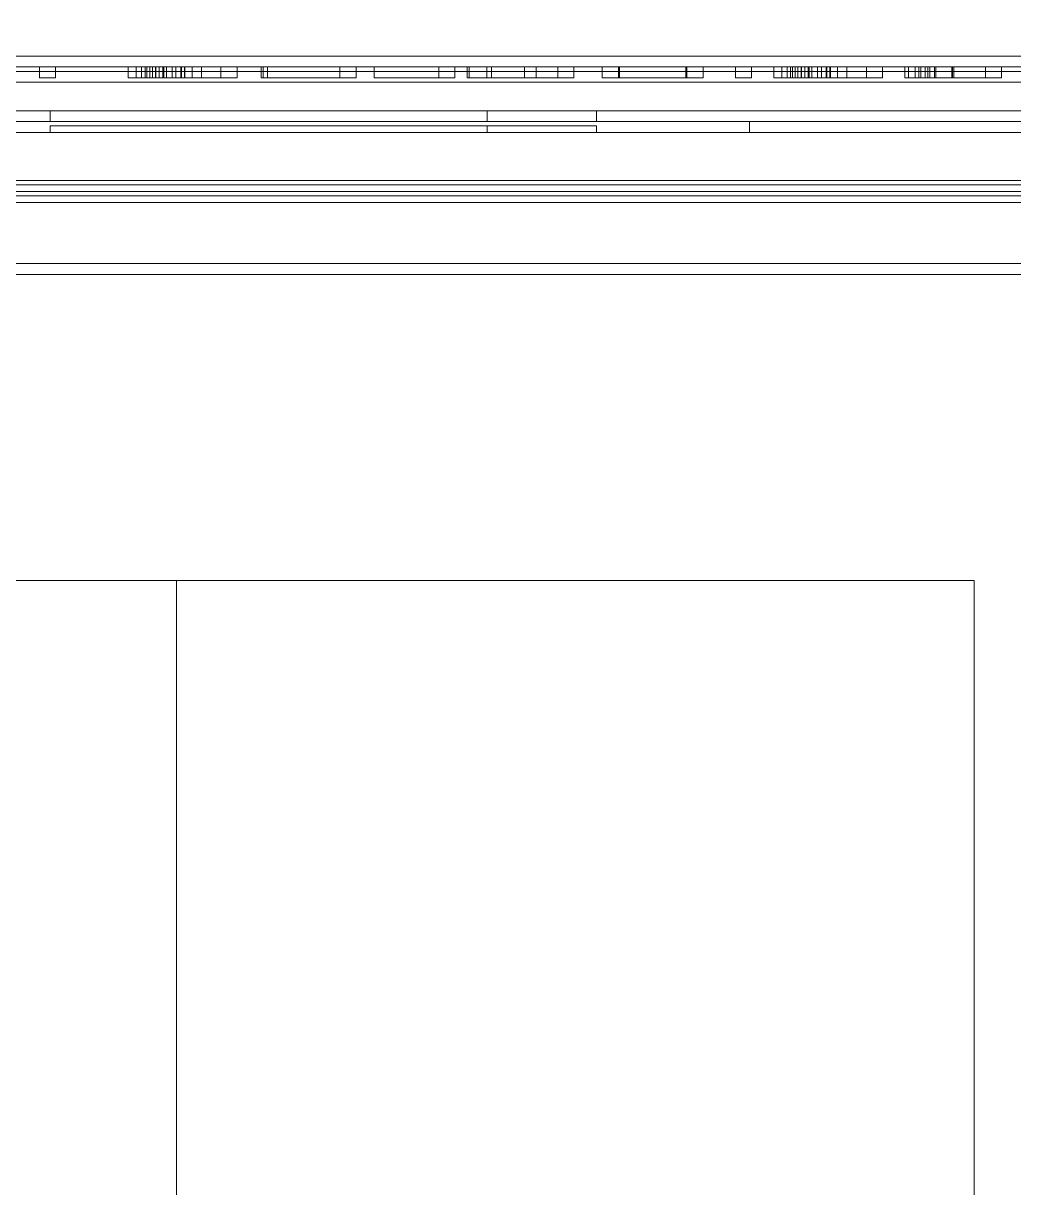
# Model space of a CAD drawing. Header units: millimetres. Extents: x -57519 to 497916, y -349472 to 446842.
# Drawn here: x 339383 to 339836, y 51645 to 52177 of the extents above; entities that cross this region are included whole.
import ezdxf

# ---------------------------------------------------------------- set-up
doc = ezdxf.new("R2010")
doc.units = ezdxf.units.MM
for name, color, linetype, lineweight in [('A-DETL-GENF', 92, 'Continuous', 5), ('A-DETL-THIN', 151, 'Continuous', 9), ('A-FLOR', 192, 'Continuous', 5), ('Q-CASE', 31, 'Continuous', 5)]:
    doc.layers.add(name, color=color, linetype=linetype, lineweight=lineweight)

# ---------------------------------------------------------------- blocks, each defined once
blk = doc.blocks.new('Sprinkler Inlet - Sprinkler Inlet-18220011-SITE COVERAGE')
at = {"layer": 'Q-CASE'}
for p, q in [((505, 80), (-475, 80)), ((505, 80), (-475, 80)), ((505, 80), (-475, 80)), ((505, 80), (-475, 80)), ((497.93, 80), (-475, 80)), ((497.93, 80), (-475, 80)), ((497.93, 80), (-475, 80)), ((497.93, 80), (-475, 80)), ((410, 75), (-428.42, 75)), ((-428.42, 75), (410, 75)), ((-155.32, 75), (-162.7, 75)), ((-162.7, 75), (-155.32, 75)), ((-162.7, 73), (-162.7, 75)), ((-162.7, 73), (-162.7, 75)), ((-155.32, 75), (-155.32, 73)), ((-155.32, 73), (-155.32, 75)), ((-112.21, 75), (-122.06, 75)), ((-122.06, 75), (-113.48, 75)), ((-122.06, 73), (-122.06, 75)), ((-115.98, 75), (-118.4, 75)), ((-118.4, 75), (-114.39, 75)), ((-118.4, 73), (-118.4, 75)), ((-109.52, 75), (-115.98, 75)), ((-115.98, 73), (-115.98, 75)), ((-114.39, 75), (-102.03, 75)), ((-114.39, 73), (-114.39, 75)), ((-113.48, 75), (-105.79, 75)), ((-113.48, 73), (-113.48, 75)), ((-106.22, 75), (-112.21, 75)), ((-112.21, 73), (-112.21, 75)), ((-109.38, 75), (-111.01, 75)), ((-111.01, 75), (-107.89, 75)), ((-111.01, 73), (-111.01, 75)), ((-97.7, 75), (-109.52, 75)), ((-109.52, 73), (-109.52, 75)), ((-104.59, 75), (-109.38, 75)), ((-109.38, 73), (-109.38, 75)), ((-107.89, 75), (-98.02, 75)), ((-107.89, 73), (-107.89, 75)), ((-102.03, 75), (-106.22, 75)), ((-106.22, 73), (-106.22, 75)), ((-105.79, 75), (-100.24, 75)), ((-105.79, 73), (-105.79, 75)), ((-96.16, 75), (-104.59, 75)), ((-104.59, 73), (-104.59, 75)), ((-102.03, 73), (-102.03, 75)), ((-100.24, 75), (-96.34, 75)), ((-100.24, 73), (-100.24, 75)), ((-98.02, 75), (-79.63, 75)), ((-98.02, 73), (-98.02, 75)), ((-72.24, 75), (-97.7, 75)), ((-97.7, 73), (-97.7, 75)), ((-96.34, 75), (-92.82, 75)), ((-96.34, 73), (-96.34, 75)), ((-79.63, 75), (-96.16, 75)), ((-96.16, 75), (-96.16, 73)), ((-92.82, 75), (-88.54, 75)), ((-92.82, 73), (-92.82, 75)), ((-88.54, 75), (-79.63, 75)), ((-88.54, 73), (-88.54, 75)), ((-79.63, 75), (-72.24, 75)), ((-79.63, 73), (-79.63, 75)), ((-79.63, 73), (-79.63, 75)), ((-79.63, 73), (-79.63, 75)), ((-79.63, 73), (-79.63, 75)), ((-72.24, 75), (-72.24, 73)), ((-72.24, 73), (-72.24, 75)), ((-25.17, 75), (-61.17, 75)), ((-61.17, 75), (-17.78, 75)), ((-61.17, 73), (-61.17, 75)), ((-61.17, 73), (-61.17, 75)), ((-17.78, 75), (-60.24, 75)), ((-60.24, 75), (-25.17, 75)), ((-60.24, 73), (-60.24, 75)), ((-60.24, 73), (-60.24, 75)), ((-25.17, 75), (-58.4, 75)), ((-58.4, 75), (-25.17, 75)), ((-58.4, 73), (-58.4, 75)), ((-58.4, 73), (-58.4, 75)), ((-25.17, 73), (-25.17, 75)), ((-25.17, 73), (-25.17, 75)), ((-25.17, 73), (-25.17, 75)), ((-25.17, 73), (-25.17, 75)), ((-17.78, 75), (-17.78, 73)), ((-17.78, 73), (-17.78, 75)), ((20.06, 75), (-9.47, 75)), ((-9.47, 75), (27.45, 75)), ((-9.47, 73), (-9.47, 75)), ((-9.47, 73), (-9.47, 75)), ((27.45, 75), (20.06, 75)), ((20.06, 73), (20.06, 75)), ((20.06, 73), (20.06, 75)), ((27.45, 75), (27.45, 73)), ((27.45, 73), (27.45, 75)), ((59.34, 75), (32.99, 75)), ((32.99, 75), (42.02, 75)), ((32.99, 73), (32.99, 75)), ((44.24, 75), (33.91, 75)), ((33.91, 75), (59.34, 75)), ((33.91, 73), (33.91, 75)), ((42.02, 75), (64.57, 75)), ((42.02, 73), (42.02, 75)), ((74.53, 75), (44.24, 75)), ((44.24, 73), (44.24, 75)), ((59.34, 73), (59.34, 75)), ((64.57, 75), (74.53, 75)), ((64.57, 73), (64.57, 75)), ((81.91, 75), (74.53, 75)), ((74.53, 75), (81.91, 75)), ((74.53, 73), (74.53, 75)), ((74.53, 73), (74.53, 75)), ((74.53, 73), (74.53, 75)), ((74.53, 73), (74.53, 75)), ((81.91, 75), (81.91, 73)), ((81.91, 73), (81.91, 75)), ((102.22, 75), (94.83, 75)), ((94.83, 75), (102.74, 75)), ((94.83, 73), (94.83, 75)), ((94.83, 73), (94.83, 75)), ((133.08, 75), (102.22, 75)), ((102.22, 73), (102.22, 75)), ((102.22, 73), (102.22, 75)), ((102.74, 75), (133.6, 75)), ((102.74, 73), (102.74, 75)), ((140.99, 75), (133.08, 75)), ((133.08, 73), (133.08, 75)), ((133.6, 75), (140.99, 75)), ((133.6, 73), (133.6, 75)), ((133.6, 73), (133.6, 75)), ((140.99, 75), (140.99, 73)), ((140.99, 73), (140.99, 75)), ((163.14, 75), (155.76, 75)), ((155.76, 75), (163.14, 75)), ((155.76, 73), (155.76, 75)), ((155.76, 73), (155.76, 75)), ((163.14, 75), (163.14, 73)), ((163.14, 73), (163.14, 75)), ((183.18, 75), (173.32, 75)), ((173.32, 75), (181.91, 75)), ((173.32, 73), (173.32, 75)), ((179.4, 75), (176.99, 75)), ((176.99, 75), (180.99, 75)), ((176.99, 73), (176.99, 75)), ((185.87, 75), (179.4, 75)), ((179.4, 73), (179.4, 75)), ((180.99, 75), (193.36, 75)), ((180.99, 73), (180.99, 75)), ((181.91, 75), (189.59, 75)), ((181.91, 73), (181.91, 75)), ((189.16, 75), (183.18, 75)), ((183.18, 73), (183.18, 75)), ((186.01, 75), (184.37, 75)), ((184.37, 75), (187.49, 75)), ((184.37, 73), (184.37, 75)), ((197.68, 75), (185.87, 75)), ((185.87, 73), (185.87, 75)), ((190.8, 75), (186.01, 75)), ((186.01, 73), (186.01, 75)), ((187.49, 75), (197.37, 75)), ((187.49, 73), (187.49, 75)), ((193.36, 75), (189.16, 75)), ((189.16, 73), (189.16, 75)), ((189.59, 75), (195.15, 75)), ((189.59, 73), (189.59, 75)), ((199.23, 75), (190.8, 75)), ((190.8, 73), (190.8, 75)), ((193.36, 73), (193.36, 75)), ((195.15, 75), (199.05, 75)), ((195.15, 73), (195.15, 75)), ((197.37, 75), (215.76, 75)), ((197.37, 73), (197.37, 75)), ((223.14, 75), (197.68, 75)), ((197.68, 73), (197.68, 75)), ((199.05, 75), (202.56, 75)), ((199.05, 73), (199.05, 75)), ((215.76, 75), (199.23, 75)), ((199.23, 75), (199.23, 73)), ((202.56, 75), (206.84, 75)), ((202.56, 73), (202.56, 75)), ((206.84, 75), (215.76, 75)), ((206.84, 73), (206.84, 75)), ((215.76, 75), (223.14, 75)), ((215.76, 73), (215.76, 75)), ((215.76, 73), (215.76, 75)), ((215.76, 73), (215.76, 75)), ((215.76, 73), (215.76, 75)), ((223.14, 75), (223.14, 73)), ((223.14, 73), (223.14, 75)), ((235.05, 75), (233.3, 75)), ((233.3, 75), (238.05, 75)), ((233.3, 73), (233.3, 75)), ((239.71, 75), (235.05, 75)), ((235.05, 73), (235.05, 75)), ((238.05, 75), (244.71, 75)), ((238.05, 73), (238.05, 75)), ((246.88, 75), (239.71, 75)), ((239.71, 73), (239.71, 75)), ((243.9, 75), (240.68, 75)), ((240.68, 75), (242.58, 75)), ((240.68, 73), (240.68, 75)), ((242.58, 75), (247.56, 75)), ((242.58, 73), (242.58, 75)), ((254.77, 75), (243.9, 75)), ((243.9, 73), (243.9, 75)), ((244.71, 75), (255.2, 75)), ((244.71, 73), (244.71, 75)), ((255.71, 75), (246.88, 75)), ((246.88, 73), (246.88, 75)), ((247.56, 75), (254.94, 75)), ((247.56, 73), (247.56, 75)), ((270.22, 75), (254.77, 75)), ((254.77, 75), (254.77, 73)), ((254.94, 75), (270.22, 75)), ((254.94, 73), (254.94, 75)), ((255.2, 75), (270.22, 75)), ((255.2, 73), (255.2, 75)), ((277.6, 75), (255.71, 75)), ((255.71, 73), (255.71, 75)), ((270.22, 75), (277.6, 75)), ((270.22, 73), (270.22, 75)), ((270.22, 73), (270.22, 75)), ((270.22, 73), (270.22, 75)), ((270.22, 73), (270.22, 75)), ((277.6, 75), (277.6, 73)), ((277.6, 73), (277.6, 75)), ((-409.79, 73), (410, 73)), ((-409.79, 73), (410, 73)), ((375, 73), (-409.79, 73)), ((-408, 73), (382, 73)), ((382, 73), (-408, 73)), ((375, 73), (-408, 73)), ((375, 73), (-408, 73)), ((375, 73), (-408, 73)), ((-155.32, 73), (-162.7, 73)), ((-162.7, 73), (-155.32, 73)), ((-162.7, 70), (-162.7, 73)), ((-162.7, 70), (-162.7, 73)), ((-162.7, 73), (-155.32, 73)), ((-155.32, 73), (-162.7, 73)), ((-162.7, 70), (-155.32, 70)), ((-155.32, 70), (-162.7, 70)), ((-155.32, 73), (-155.32, 70)), ((-155.32, 70), (-155.32, 73)), ((-112.21, 73), (-122.06, 73)), ((-122.06, 73), (-113.48, 73)), ((-122.06, 70), (-122.06, 73)), ((-113.48, 73), (-122.06, 73)), ((-122.06, 73), (-112.21, 73)), ((-122.06, 70), (-113.48, 70)), ((-112.21, 70), (-122.06, 70)), ((-115.98, 73), (-118.4, 73)), ((-118.4, 73), (-114.39, 73)), ((-118.4, 70), (-118.4, 73)), ((-114.39, 73), (-118.4, 73)), ((-118.4, 73), (-115.98, 73)), ((-118.4, 70), (-114.39, 70)), ((-115.98, 70), (-118.4, 70)), ((-109.52, 73), (-115.98, 73)), ((-115.98, 70), (-115.98, 73)), ((-115.98, 73), (-109.52, 73)), ((-109.52, 70), (-115.98, 70)), ((-114.39, 73), (-102.03, 73)), ((-114.39, 70), (-114.39, 73)), ((-102.03, 73), (-114.39, 73)), ((-114.39, 70), (-102.03, 70)), ((-113.48, 73), (-105.79, 73)), ((-113.48, 70), (-113.48, 73)), ((-105.79, 73), (-113.48, 73)), ((-113.48, 70), (-105.79, 70)), ((-106.22, 73), (-112.21, 73)), ((-112.21, 70), (-112.21, 73)), ((-112.21, 73), (-106.22, 73)), ((-106.22, 70), (-112.21, 70)), ((-109.38, 73), (-111.01, 73)), ((-111.01, 73), (-107.89, 73)), ((-111.01, 70), (-111.01, 73)), ((-107.89, 73), (-111.01, 73)), ((-111.01, 73), (-109.38, 73)), ((-111.01, 70), (-107.89, 70)), ((-109.38, 70), (-111.01, 70)), ((-97.7, 73), (-109.52, 73)), ((-109.52, 70), (-109.52, 73)), ((-109.52, 73), (-97.7, 73)), ((-97.7, 70), (-109.52, 70)), ((-104.59, 73), (-109.38, 73)), ((-109.38, 70), (-109.38, 73)), ((-109.38, 73), (-104.59, 73)), ((-104.59, 70), (-109.38, 70)), ((-107.89, 73), (-98.02, 73)), ((-107.89, 70), (-107.89, 73)), ((-98.02, 73), (-107.89, 73)), ((-107.89, 70), (-98.02, 70)), ((-102.03, 73), (-106.22, 73)), ((-106.22, 70), (-106.22, 73)), ((-106.22, 73), (-102.03, 73)), ((-102.03, 70), (-106.22, 70)), ((-105.79, 73), (-100.24, 73)), ((-105.79, 70), (-105.79, 73)), ((-100.24, 73), (-105.79, 73)), ((-105.79, 70), (-100.24, 70)), ((-96.16, 73), (-104.59, 73)), ((-104.59, 70), (-104.59, 73)), ((-104.59, 73), (-96.16, 73)), ((-96.16, 70), (-104.59, 70)), ((-102.03, 70), (-102.03, 73)), ((-100.24, 73), (-96.34, 73)), ((-100.24, 70), (-100.24, 73)), ((-96.34, 73), (-100.24, 73)), ((-100.24, 70), (-96.34, 70)), ((-98.02, 73), (-79.63, 73)), ((-98.02, 70), (-98.02, 73)), ((-79.63, 73), (-98.02, 73)), ((-98.02, 70), (-79.63, 70)), ((-72.24, 73), (-97.7, 73)), ((-97.7, 70), (-97.7, 73)), ((-97.7, 73), (-72.24, 73)), ((-72.24, 70), (-97.7, 70)), ((-96.34, 73), (-92.82, 73)), ((-96.34, 70), (-96.34, 73)), ((-92.82, 73), (-96.34, 73)), ((-96.34, 70), (-92.82, 70)), ((-79.63, 73), (-96.16, 73)), ((-96.16, 70), (-96.16, 73)), ((-96.16, 73), (-79.63, 73)), ((-79.63, 70), (-96.16, 70)), ((-92.82, 73), (-88.54, 73)), ((-92.82, 70), (-92.82, 73)), ((-88.54, 73), (-92.82, 73)), ((-92.82, 70), (-88.54, 70)), ((-88.54, 73), (-79.63, 73)), ((-88.54, 70), (-88.54, 73)), ((-79.63, 73), (-88.54, 73)), ((-88.54, 70), (-79.63, 70)), ((-79.63, 73), (-72.24, 73)), ((-79.63, 70), (-79.63, 73)), ((-79.63, 70), (-79.63, 73)), ((-79.63, 73), (-79.63, 70)), ((-79.63, 70), (-79.63, 73)), ((-72.24, 73), (-79.63, 73)), ((-79.63, 70), (-72.24, 70)), ((-72.24, 73), (-72.24, 70)), ((-72.24, 70), (-72.24, 73)), ((-25.17, 73), (-61.17, 73)), ((-61.17, 73), (-17.78, 73)), ((-61.17, 70), (-61.17, 73)), ((-61.17, 70), (-61.17, 73)), ((-17.78, 73), (-61.17, 73)), ((-61.17, 73), (-25.17, 73)), ((-61.17, 70), (-17.78, 70)), ((-25.17, 70), (-61.17, 70)), ((-17.78, 73), (-60.24, 73)), ((-60.24, 73), (-25.17, 73)), ((-60.24, 70), (-60.24, 73)), ((-60.24, 70), (-60.24, 73)), ((-60.24, 73), (-17.78, 73)), ((-25.17, 73), (-60.24, 73)), ((-60.24, 70), (-25.17, 70)), ((-17.78, 70), (-60.24, 70)), ((-25.17, 73), (-58.4, 73)), ((-58.4, 73), (-25.17, 73)), ((-58.4, 70), (-58.4, 73)), ((-58.4, 70), (-58.4, 73)), ((-25.17, 73), (-58.4, 73)), ((-58.4, 73), (-25.17, 73)), ((-58.4, 70), (-25.17, 70)), ((-25.17, 70), (-58.4, 70)), ((-25.17, 70), (-25.17, 73)), ((-25.17, 70), (-25.17, 73)), ((-25.17, 70), (-25.17, 73)), ((-25.17, 70), (-25.17, 73)), ((-17.78, 73), (-17.78, 70)), ((-17.78, 70), (-17.78, 73)), ((20.06, 73), (-9.47, 73)), ((-9.47, 73), (27.45, 73)), ((-9.47, 70), (-9.47, 73)), ((-9.47, 70), (-9.47, 73)), ((27.45, 73), (-9.47, 73)), ((-9.47, 73), (20.06, 73)), ((-9.47, 70), (27.45, 70)), ((20.06, 70), (-9.47, 70)), ((27.45, 73), (20.06, 73)), ((20.06, 70), (20.06, 73)), ((20.06, 70), (20.06, 73)), ((20.06, 73), (27.45, 73)), ((27.45, 70), (20.06, 70)), ((27.45, 73), (27.45, 70)), ((27.45, 70), (27.45, 73)), ((59.34, 73), (32.99, 73)), ((32.99, 73), (42.02, 73)), ((32.99, 70), (32.99, 73)), ((42.02, 73), (32.99, 73)), ((32.99, 73), (59.34, 73)), ((32.99, 70), (42.02, 70)), ((59.34, 70), (32.99, 70)), ((44.24, 73), (33.91, 73)), ((33.91, 73), (59.34, 73)), ((33.91, 70), (33.91, 73)), ((59.34, 73), (33.91, 73)), ((33.91, 73), (44.24, 73)), ((33.91, 70), (59.34, 70)), ((44.24, 70), (33.91, 70)), ((42.02, 73), (64.57, 73)), ((42.02, 70), (42.02, 73)), ((64.57, 73), (42.02, 73)), ((42.02, 70), (64.57, 70)), ((74.53, 73), (44.24, 73)), ((44.24, 70), (44.24, 73)), ((44.24, 73), (74.53, 73)), ((74.53, 70), (44.24, 70)), ((59.34, 70), (59.34, 73)), ((64.57, 73), (74.53, 73)), ((64.57, 70), (64.57, 73)), ((74.53, 73), (64.57, 73)), ((64.57, 70), (74.53, 70)), ((81.91, 73), (74.53, 73)), ((74.53, 73), (81.91, 73)), ((74.53, 70), (74.53, 73)), ((74.53, 70), (74.53, 73)), ((74.53, 70), (74.53, 73)), ((74.53, 70), (74.53, 73)), ((74.53, 73), (81.91, 73)), ((81.91, 73), (74.53, 73)), ((74.53, 70), (81.91, 70)), ((81.91, 70), (74.53, 70)), ((81.91, 73), (81.91, 70)), ((81.91, 70), (81.91, 73)), ((102.22, 73), (94.83, 73)), ((94.83, 73), (102.74, 73)), ((94.83, 70), (94.83, 73)), ((94.83, 70), (94.83, 73)), ((102.74, 73), (94.83, 73)), ((94.83, 73), (102.22, 73)), ((94.83, 70), (102.74, 70)), ((102.22, 70), (94.83, 70)), ((133.08, 73), (102.22, 73)), ((102.22, 70), (102.22, 73)), ((102.22, 70), (102.22, 73)), ((102.22, 73), (133.08, 73)), ((133.08, 70), (102.22, 70)), ((102.74, 73), (133.6, 73)), ((102.74, 70), (102.74, 73)), ((133.6, 73), (102.74, 73)), ((102.74, 70), (133.6, 70)), ((140.99, 73), (133.08, 73)), ((133.08, 70), (133.08, 73)), ((133.08, 73), (140.99, 73)), ((140.99, 70), (133.08, 70)), ((133.6, 73), (140.99, 73)), ((133.6, 70), (133.6, 73)), ((133.6, 70), (133.6, 73)), ((140.99, 73), (133.6, 73)), ((133.6, 70), (140.99, 70)), ((140.99, 73), (140.99, 70)), ((140.99, 70), (140.99, 73)), ((163.14, 73), (155.76, 73)), ((155.76, 73), (163.14, 73)), ((155.76, 70), (155.76, 73)), ((155.76, 70), (155.76, 73)), ((155.76, 73), (163.14, 73)), ((163.14, 73), (155.76, 73)), ((155.76, 70), (163.14, 70)), ((163.14, 70), (155.76, 70)), ((163.14, 73), (163.14, 70)), ((163.14, 70), (163.14, 73)), ((183.18, 73), (173.32, 73)), ((173.32, 73), (181.91, 73)), ((173.32, 70), (173.32, 73)), ((181.91, 73), (173.32, 73)), ((173.32, 73), (183.18, 73)), ((173.32, 70), (181.91, 70)), ((183.18, 70), (173.32, 70)), ((179.4, 73), (176.99, 73)), ((176.99, 73), (180.99, 73)), ((176.99, 70), (176.99, 73)), ((180.99, 73), (176.99, 73)), ((176.99, 73), (179.4, 73)), ((176.99, 70), (180.99, 70)), ((179.4, 70), (176.99, 70)), ((185.87, 73), (179.4, 73)), ((179.4, 70), (179.4, 73)), ((179.4, 73), (185.87, 73)), ((185.87, 70), (179.4, 70)), ((180.99, 73), (193.36, 73)), ((180.99, 70), (180.99, 73)), ((193.36, 73), (180.99, 73)), ((180.99, 70), (193.36, 70)), ((181.91, 73), (189.59, 73)), ((181.91, 70), (181.91, 73)), ((189.59, 73), (181.91, 73)), ((181.91, 70), (189.59, 70)), ((189.16, 73), (183.18, 73)), ((183.18, 70), (183.18, 73)), ((183.18, 73), (189.16, 73)), ((189.16, 70), (183.18, 70)), ((186.01, 73), (184.37, 73)), ((184.37, 73), (187.49, 73)), ((184.37, 70), (184.37, 73)), ((187.49, 73), (184.37, 73)), ((184.37, 73), (186.01, 73)), ((184.37, 70), (187.49, 70)), ((186.01, 70), (184.37, 70)), ((197.68, 73), (185.87, 73)), ((185.87, 70), (185.87, 73)), ((185.87, 73), (197.68, 73)), ((197.68, 70), (185.87, 70)), ((190.8, 73), (186.01, 73)), ((186.01, 70), (186.01, 73)), ((186.01, 73), (190.8, 73)), ((190.8, 70), (186.01, 70)), ((187.49, 73), (197.37, 73)), ((187.49, 70), (187.49, 73)), ((197.37, 73), (187.49, 73)), ((187.49, 70), (197.37, 70)), ((193.36, 73), (189.16, 73)), ((189.16, 70), (189.16, 73)), ((189.16, 73), (193.36, 73)), ((193.36, 70), (189.16, 70)), ((189.59, 73), (195.15, 73)), ((189.59, 70), (189.59, 73)), ((195.15, 73), (189.59, 73)), ((189.59, 70), (195.15, 70)), ((199.23, 73), (190.8, 73)), ((190.8, 70), (190.8, 73)), ((190.8, 73), (199.23, 73)), ((199.23, 70), (190.8, 70)), ((193.36, 70), (193.36, 73)), ((195.15, 73), (199.05, 73)), ((195.15, 70), (195.15, 73)), ((199.05, 73), (195.15, 73)), ((195.15, 70), (199.05, 70)), ((197.37, 73), (215.76, 73)), ((197.37, 70), (197.37, 73)), ((215.76, 73), (197.37, 73)), ((197.37, 70), (215.76, 70)), ((223.14, 73), (197.68, 73)), ((197.68, 70), (197.68, 73)), ((197.68, 73), (223.14, 73)), ((223.14, 70), (197.68, 70)), ((199.05, 73), (202.56, 73)), ((199.05, 70), (199.05, 73)), ((202.56, 73), (199.05, 73)), ((199.05, 70), (202.56, 70)), ((215.76, 73), (199.23, 73)), ((199.23, 70), (199.23, 73)), ((199.23, 73), (215.76, 73)), ((215.76, 70), (199.23, 70)), ((202.56, 73), (206.84, 73)), ((202.56, 70), (202.56, 73)), ((206.84, 73), (202.56, 73)), ((202.56, 70), (206.84, 70)), ((206.84, 73), (215.76, 73)), ((206.84, 70), (206.84, 73)), ((215.76, 73), (206.84, 73)), ((206.84, 70), (215.76, 70)), ((215.76, 73), (223.14, 73)), ((215.76, 73), (215.76, 70)), ((215.76, 70), (215.76, 73)), ((215.76, 73), (215.76, 70)), ((215.76, 70), (215.76, 73)), ((223.14, 73), (215.76, 73)), ((215.76, 70), (223.14, 70)), ((223.14, 70), (223.14, 73)), ((223.14, 70), (223.14, 73)), ((235.05, 73), (233.3, 73)), ((233.3, 73), (238.05, 73)), ((233.3, 70), (233.3, 73)), ((238.05, 73), (233.3, 73)), ((233.3, 73), (235.05, 73)), ((233.3, 70), (238.05, 70)), ((235.05, 70), (233.3, 70)), ((239.71, 73), (235.05, 73)), ((235.05, 70), (235.05, 73)), ((235.05, 73), (239.71, 73)), ((239.71, 70), (235.05, 70)), ((238.05, 73), (244.71, 73)), ((238.05, 70), (238.05, 73)), ((244.71, 73), (238.05, 73)), ((238.05, 70), (244.71, 70)), ((246.88, 73), (239.71, 73)), ((239.71, 70), (239.71, 73)), ((239.71, 73), (246.88, 73)), ((246.88, 70), (239.71, 70)), ((243.9, 73), (240.68, 73)), ((240.68, 73), (242.58, 73)), ((240.68, 70), (240.68, 73)), ((242.58, 73), (240.68, 73)), ((240.68, 73), (243.9, 73)), ((240.68, 70), (242.58, 70)), ((243.9, 70), (240.68, 70)), ((242.58, 73), (247.56, 73)), ((242.58, 70), (242.58, 73)), ((247.56, 73), (242.58, 73)), ((242.58, 70), (247.56, 70)), ((254.77, 73), (243.9, 73)), ((243.9, 70), (243.9, 73)), ((243.9, 73), (254.77, 73)), ((254.77, 70), (243.9, 70)), ((244.71, 73), (255.2, 73)), ((244.71, 70), (244.71, 73)), ((255.2, 73), (244.71, 73)), ((244.71, 70), (255.2, 70)), ((255.71, 73), (246.88, 73)), ((246.88, 70), (246.88, 73)), ((246.88, 73), (255.71, 73)), ((255.71, 70), (246.88, 70)), ((247.56, 73), (254.94, 73)), ((247.56, 70), (247.56, 73)), ((254.94, 73), (247.56, 73)), ((247.56, 70), (254.94, 70)), ((270.22, 73), (254.77, 73)), ((254.77, 70), (254.77, 73)), ((254.77, 73), (270.22, 73)), ((270.22, 70), (254.77, 70)), ((254.94, 73), (270.22, 73)), ((254.94, 70), (254.94, 73)), ((270.22, 73), (254.94, 73)), ((254.94, 70), (270.22, 70)), ((255.2, 73), (270.22, 73)), ((255.2, 70), (255.2, 73)), ((270.22, 73), (255.2, 73)), ((255.2, 70), (270.22, 70)), ((277.6, 73), (255.71, 73)), ((255.71, 70), (255.71, 73)), ((255.71, 73), (277.6, 73)), ((277.6, 70), (255.71, 70)), ((270.22, 73), (277.6, 73)), ((270.22, 73), (270.22, 70)), ((270.22, 70), (270.22, 73)), ((270.22, 73), (270.22, 70)), ((270.22, 70), (270.22, 73)), ((277.6, 73), (270.22, 73)), ((270.22, 70), (277.6, 70)), ((277.6, 70), (277.6, 73)), ((277.6, 70), (277.6, 73)), ((-408, 68), (382, 68)), ((382, 68), (-408, 68)), ((410, 55), (-475, 55)), ((-475, 55), (-157.82, 55)), ((-157.82, 55), (-416, 55)), ((-157.82, 55), (-416, 55)), ((-157.82, 55), (92.16, 55)), ((42.18, 55), (-157.82, 55)), ((-157.82, 55), (42.18, 55)), ((-157.82, 50), (-157.82, 55)), ((-157.82, 50), (-157.82, 55)), ((92.16, 55), (-157.82, 55)), ((92.16, 55), (-157.82, 55)), ((92.16, 55), (42.18, 55)), ((42.18, 55), (92.16, 55)), ((42.18, 50), (42.18, 55)), ((42.18, 50), (42.18, 55)), ((42.18, 50), (42.18, 55)), ((42.18, 50), (42.18, 55)), ((92.16, 55), (410, 55)), ((92.16, 55), (92.16, 50)), ((375, 55), (92.16, 55)), ((375, 55), (92.16, 55)), ((-475, 50), (410, 50)), ((-457.82, 50), (162.18, 50)), ((-157.82, 50), (-457.82, 50)), ((-157.82, 50), (-457.82, 50)), ((-157.82, 50), (-416, 50)), ((-157.82, 50), (-416, 50)), ((-416, 50), (-157.82, 50)), ((-157.82, 50), (-416, 50)), ((92.16, 50), (-157.82, 50)), ((92.16, 50), (-157.82, 50)), ((42.18, 50), (-157.82, 50)), ((-157.82, 50), (42.18, 50)), ((92.16, 50), (-157.82, 50)), ((92.16, 50), (-157.82, 50)), ((-157.82, 50), (92.16, 50)), ((92.16, 50), (-157.82, 50)), ((-157.82, 45), (-157.82, 48)), ((-157.82, 45), (-157.82, 48)), ((-157.82, 48), (42.18, 48)), ((42.18, 48), (-157.82, 48)), ((42.18, 50), (92.16, 50)), ((92.16, 50), (42.18, 50)), ((42.18, 48), (42.18, 45)), ((42.18, 45), (42.18, 48)), ((42.18, 45), (42.18, 48)), ((42.18, 45), (42.18, 48)), ((92.16, 48), (42.18, 48)), ((42.18, 48), (92.16, 48)), ((162.18, 50), (92.16, 50)), ((162.18, 50), (92.16, 50)), ((162.18, 50), (92.16, 50)), ((162.18, 50), (92.16, 50)), ((92.16, 50), (162.18, 50)), ((162.18, 50), (92.16, 50)), ((92.16, 45), (92.16, 48)), ((162.18, 45), (162.18, 50)), ((162.18, 45), (162.18, 50)), ((410, 50), (162.18, 50)), ((375, 50), (162.18, 50)), ((375, 50), (162.18, 50)), ((162.18, 50), (375, 50)), ((375, 50), (162.18, 50)), ((-457.82, 45), (-157.82, 45)), ((162.18, 45), (-457.82, 45)), ((-416, 45), (-157.82, 45)), ((-157.82, 45), (-416, 45)), ((-157.82, 45), (92.16, 45)), ((42.18, 45), (-157.82, 45)), ((-157.82, 45), (42.18, 45)), ((-157.82, 45), (92.16, 45)), ((92.16, 45), (-157.82, 45)), ((42.18, 45), (92.16, 45)), ((92.16, 45), (42.18, 45)), ((92.16, 45), (162.18, 45)), ((92.16, 45), (162.18, 45)), ((162.18, 45), (92.16, 45)), ((162.18, 45), (375, 45)), ((375, 45), (162.18, 45)), ((410, 23), (-466, 23)), ((410, 23), (-466, 23)), ((-416, 23), (375, 23)), ((-416, 23), (375, 23)), ((-416, 23), (375, 23)), ((-416, 23), (375, 23)), ((-416, 23), (375, 23)), ((375, 23), (-416, 23)), ((-468, 21), (410, 21)), ((410, 21), (-468, 21)), ((-468, 21), (410, 21)), ((410, 21), (-468, 21)), ((-468, 18), (410, 18)), ((410, 18), (-468, 18)), ((-468, 18), (410, 18)), ((410, 18), (-468, 18)), ((410, 16), (-468, 16)), ((410, 16), (-468, 16)), ((410, 13), (-468, 13)), ((410, 13), (-468, 13)), ((-475, -15), (410, -15)), ((410, -15), (-475, -15)), ((-475, -20), (405, -20)), ((405, -20), (-475, -20)), ((405, -20), (-468, -20)), ((405, -20), (-468, -20))]:
    blk.add_line(p, q, dxfattribs=at)

msp = doc.modelspace()

# ---------------------------------------------------------------- hatches: boundary and pattern name
at = {"layer": 'A-DETL-GENF'}
h = msp.add_hatch(dxfattribs=at)
h.set_pattern_fill('FP_40', color=250, style=0, pattern_type=2)
h.set_pattern_definition([(45, (248763.4, 0), (-1257.236, 1257.236), []), (45, (248763.4, 1905), (-1257.236, 1257.236), [])])
h.paths.add_polyline_path([(325750.11, -8642.51), (328562.73, -8642.51), (328562.73, 4657.49), (341312.73, 4657.49), (341312.73, 30557.49), (342712.73, 30557.49), (342712.73, 48907.68), (339962.73, 48907.68), (339962.73, 52157.49), (338962.73, 52157.49), (338962.73, 53757.49), (297512.73, 53757.49), (297512.73, 52247.49), (286277.73, 52247.49), (286277.73, 34407.49), (285902.73, 34407.49), (285902.73, 7407.49), (286277.73, 7407.49), (286277.73, -2267.51), (315555.23, -2267.51), (315555.23, -8642.51), (321257.06, -8642.51)], flags=0)

# ---------------------------------------------------------------- linework, layer by layer
at = {"layer": 'A-DETL-THIN', "color": 8, "lineweight": 5}
msp.add_line((339962.73, 52157.49), (338962.73, 52157.49), dxfattribs=at)
at = {"layer": 'A-FLOR'}
for p, q in [((339124.31, 52157.49), (340052.73, 52157.49)), ((335267.73, 51922.49), (339817.73, 51922.49)), ((339452.73, 50107.49), (339452.73, 51922.49)), ((339817.73, 51922.49), (339817.73, 50107.49))]:
    msp.add_line(p, q, dxfattribs=at)

# ---------------------------------------------------------------- block references
at = {"layer": 'Q-CASE'}
msp.add_blockref('Sprinkler Inlet - Sprinkler Inlet-18220011-SITE COVERAGE', (339552.73, 52082.49), dxfattribs=at)

doc.saveas('drawing.dxf')
